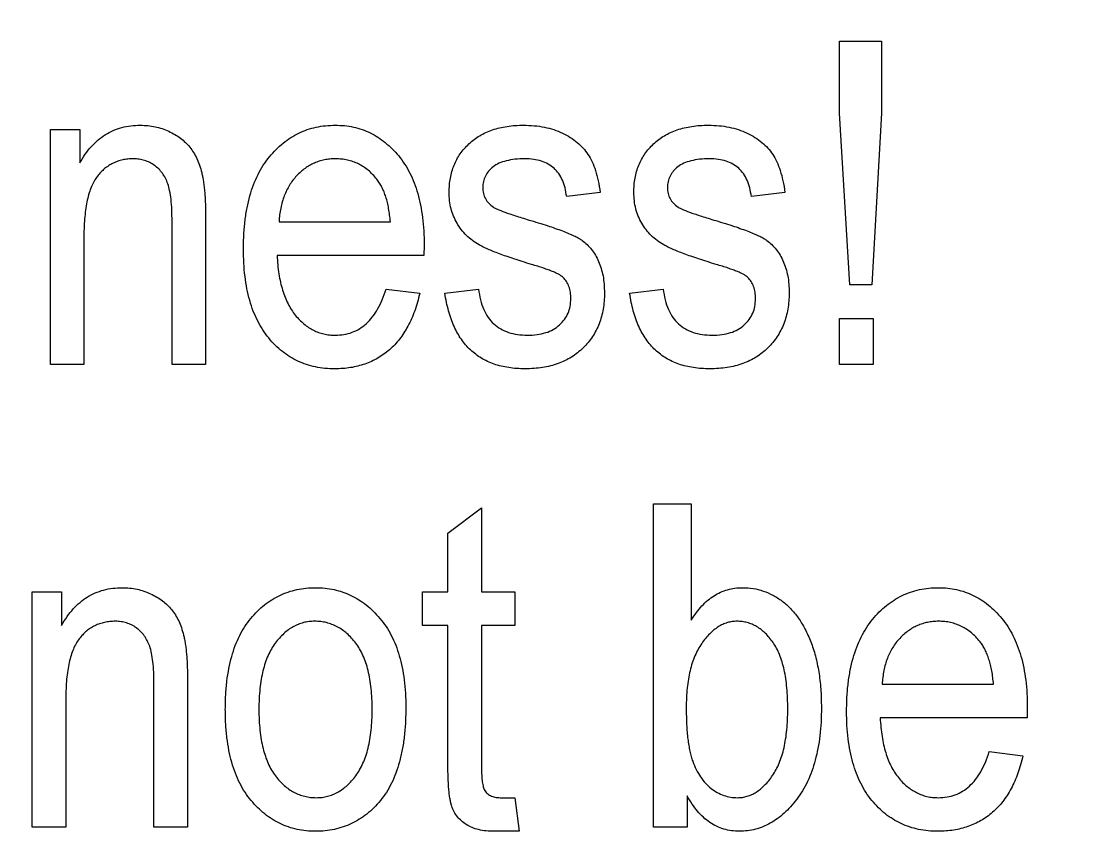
# Model space of a CAD drawing. Header units: millimetres. Extents: x -34 to 34, y -34 to 34.
# Drawn here: x 18.43 to 24.32, y 2.31 to 6.89 of the extents above; entities that cross this region are included whole.
import ezdxf

# ---------------------------------------------------------------- set-up
doc = ezdxf.new("R2010")
doc.units = ezdxf.units.MM

msp = doc.modelspace()

# ---------------------------------------------------------------- linework, layer by layer
at = {"color": 7, "linetype": 'Continuous', "lineweight": 25}
for p, q in [((22.9854, 6.3796), (22.9854, 6.7791)), ((22.9854, 6.7791), (23.2189, 6.7791)), ((23.2189, 6.7791), (23.2189, 6.3796)), ((23.0427, 5.4249), (22.9854, 6.3796)), ((23.2189, 6.3796), (23.1653, 5.4249)), ((18.5959, 4.9813), (18.5959, 6.2888)), ((18.5959, 6.2888), (18.7594, 6.2888)), ((18.7594, 6.2888), (18.7594, 6.102)), ((21.6546, 5.9385), (21.4678, 5.9152)), ((22.6819, 5.9385), (22.4951, 5.9152)), ((19.273, 4.9813), (19.273, 5.7758)), ((19.4598, 5.7817), (19.4598, 4.9813)), ((19.868, 5.7751), (20.4871, 5.7751)), ((18.7827, 5.6948), (18.7827, 4.9813)), ((20.675, 5.646), (20.6739, 5.5883)), ((20.6739, 5.5883), (19.8567, 5.5883)), ((23.1653, 5.4249), (23.0427, 5.4249)), ((20.4638, 5.4015), (20.6506, 5.3782)), ((20.7907, 5.3782), (20.9775, 5.4015)), ((21.818, 5.3782), (22.0048, 5.4015)), ((22.9854, 4.9813), (22.9854, 5.2381)), ((22.9854, 5.2381), (23.1722, 5.2381)), ((23.1722, 5.2381), (23.1722, 4.9813)), ((18.7827, 4.9813), (18.5959, 4.9813)), ((19.4598, 4.9813), (19.273, 4.9813)), ((23.1722, 4.9813), (22.9854, 4.9813)), ((20.8066, 4.045), (20.9934, 4.1851)), ((20.9934, 4.1851), (20.9934, 3.7181)), ((21.9507, 2.4106), (21.9507, 4.2084)), ((21.9507, 4.2084), (22.1608, 4.2084)), ((22.1608, 4.2084), (22.1608, 3.5609)), ((20.8066, 3.7181), (20.8066, 4.045)), ((18.4951, 2.4106), (18.4951, 3.7181)), ((18.4951, 3.7181), (18.6586, 3.7181)), ((18.6586, 3.7181), (18.6586, 3.5313)), ((20.6665, 3.5313), (20.6665, 3.7181)), ((20.6665, 3.7181), (20.8066, 3.7181)), ((20.9934, 3.7181), (21.1802, 3.7181)), ((21.1802, 3.7181), (21.1802, 3.5313)), ((20.8066, 3.5313), (20.6665, 3.5313)), ((20.8066, 2.7845), (20.8066, 3.5313)), ((21.1802, 3.5313), (20.9934, 3.5313)), ((20.9934, 3.5313), (20.9934, 2.7572)), ((19.1722, 2.4106), (19.1722, 3.2052)), ((19.359, 3.211), (19.359, 2.4106)), ((23.2228, 3.2044), (23.8419, 3.2044)), ((18.6819, 3.1242), (18.6819, 2.4106)), ((24.0298, 3.0753), (24.0287, 3.0177)), ((24.0287, 3.0177), (23.2115, 3.0177)), ((23.8186, 2.8309), (24.0054, 2.8075)), ((21.0988, 2.574), (21.1802, 2.574)), ((21.1802, 2.574), (21.2035, 2.3873)), ((22.1375, 2.585), (22.1375, 2.4106)), ((18.6819, 2.4106), (18.4951, 2.4106)), ((19.359, 2.4106), (19.1722, 2.4106)), ((21.2035, 2.3873), (21.0653, 2.3873)), ((22.1375, 2.4106), (21.9507, 2.4106))]:
    msp.add_line(p, q, dxfattribs=at)
at = {"color": 7, "linetype": 'Continuous'}
msp.add_circle((0, 0), 34, dxfattribs=at)
at = {"color": 7, "linetype": 'Continuous', "lineweight": 25}
for points, knots in [([(18.7594, 6.102), (18.7693, 6.1188), (18.7886, 6.1512), (18.8229, 6.1945), (18.8606, 6.2308), (18.9015, 6.2609), (18.9457, 6.2842), (18.9934, 6.3001), (19.0441, 6.3104), (19.079, 6.3115), (19.0968, 6.3121)], [0, 0, 0, 0, 0.1396002, 0.2696963, 0.3940514, 0.5136611, 0.6316347, 0.7502744, 0.8726736, 1, 1, 1, 1]), ([(19.0968, 6.3121), (19.1108, 6.3117), (19.1384, 6.3108), (19.1789, 6.3045), (19.2177, 6.294), (19.2545, 6.2788), (19.2888, 6.2608), (19.3204, 6.2405), (19.3476, 6.2164), (19.3723, 6.1903), (19.3932, 6.1605), (19.4118, 6.1271), (19.4263, 6.0892), (19.4367, 6.0549), (19.4435, 6.0244), (19.4476, 5.9983), (19.4519, 5.9693), (19.4544, 5.9373), (19.4573, 5.9026), (19.4584, 5.8649), (19.4597, 5.8242), (19.4598, 5.7961), (19.4598, 5.7817)], [0, 0, 0, 0, 0.057076, 0.112243, 0.166711, 0.220738, 0.273946, 0.324397, 0.373587, 0.421633, 0.470319, 0.521782, 0.576728, 0.63569, 0.667677, 0.703855, 0.743388, 0.787184, 0.834397, 0.885486, 0.941017, 1, 1, 1, 1]), ([(19.6699, 5.6241), (19.6703, 5.6512), (19.671, 5.704), (19.6781, 5.7806), (19.6893, 5.8523), (19.7047, 5.9191), (19.7253, 5.9807), (19.75, 6.0375), (19.7793, 6.0894), (19.8132, 6.1361), (19.8508, 6.1772), (19.8907, 6.2132), (19.933, 6.244), (19.978, 6.2687), (20.0252, 6.2884), (20.075, 6.3022), (20.1272, 6.3103), (20.1627, 6.3115), (20.1807, 6.3121)], [0, 0, 0, 0, 0.0845141, 0.1643975, 0.239575, 0.310424, 0.3775135, 0.4416377, 0.5030546, 0.5629955, 0.6209211, 0.676452, 0.7301819, 0.7834275, 0.8359129, 0.8894099, 0.9438484, 1, 1, 1, 1]), ([(20.1807, 6.3121), (20.198, 6.3117), (20.2321, 6.3108), (20.282, 6.3025), (20.3297, 6.289), (20.3753, 6.2703), (20.4186, 6.2461), (20.4593, 6.216), (20.4982, 6.1813), (20.5346, 6.1411), (20.5678, 6.0959), (20.5968, 6.0457), (20.6207, 5.9904), (20.641, 5.9309), (20.6559, 5.8663), (20.6674, 5.7971), (20.6738, 5.7231), (20.6746, 5.6721), (20.675, 5.646)], [0, 0, 0, 0, 0.05571, 0.109694, 0.162658, 0.215196, 0.268175, 0.32202, 0.377796, 0.436048, 0.496318, 0.558287, 0.622502, 0.689912, 0.760814, 0.835862, 0.91572, 1, 1, 1, 1]), ([(20.814, 5.9393), (20.8144, 5.9528), (20.8151, 5.9792), (20.8204, 6.0179), (20.8286, 6.0548), (20.8406, 6.0897), (20.8566, 6.1222), (20.8752, 6.1533), (20.8977, 6.1822), (20.9235, 6.209), (20.9521, 6.2336), (20.984, 6.2545), (21.0183, 6.2724), (21.0554, 6.287), (21.095, 6.2983), (21.1371, 6.3061), (21.1819, 6.3116), (21.2126, 6.3119), (21.2285, 6.3121)], [0, 0, 0, 0, 0.064436, 0.125867, 0.185938, 0.24426, 0.301581, 0.35857, 0.416451, 0.475923, 0.535995, 0.595828, 0.657302, 0.7203, 0.78546, 0.85336, 0.924575, 1, 1, 1, 1]), ([(21.2285, 6.3121), (21.2483, 6.3115), (21.2869, 6.3104), (21.3431, 6.3025), (21.3954, 6.2885), (21.4437, 6.2692), (21.4877, 6.2456), (21.5263, 6.2177), (21.5595, 6.1861), (21.5878, 6.1502), (21.6108, 6.108), (21.6295, 6.0586), (21.6449, 6.0014), (21.6512, 5.9603), (21.6546, 5.9385)], [0, 0, 0, 0, 0.094098, 0.1832242, 0.2679816, 0.3505333, 0.4292231, 0.5039605, 0.5757366, 0.6459794, 0.7197925, 0.8026697, 0.8958214, 1, 1, 1, 1]), ([(21.8413, 5.9393), (21.8417, 5.9528), (21.8424, 5.9792), (21.8477, 6.0179), (21.8559, 6.0548), (21.8679, 6.0897), (21.8839, 6.1222), (21.9025, 6.1533), (21.925, 6.1822), (21.9508, 6.209), (21.9794, 6.2336), (22.0113, 6.2545), (22.0456, 6.2724), (22.0827, 6.287), (22.1223, 6.2983), (22.1645, 6.3061), (22.2092, 6.3116), (22.24, 6.3119), (22.2558, 6.3121)], [0, 0, 0, 0, 0.0644363, 0.1258667, 0.1859381, 0.2442597, 0.3015808, 0.3585695, 0.4164512, 0.4759233, 0.5359947, 0.5958276, 0.6573018, 0.7202999, 0.7854602, 0.8533603, 0.9245748, 1, 1, 1, 1]), ([(22.2558, 6.3121), (22.2756, 6.3115), (22.3143, 6.3104), (22.3704, 6.3025), (22.4228, 6.2885), (22.471, 6.2692), (22.515, 6.2456), (22.5537, 6.2177), (22.5869, 6.1861), (22.6152, 6.1502), (22.6381, 6.108), (22.6568, 6.0586), (22.6722, 6.0014), (22.6785, 5.9603), (22.6819, 5.9385)], [0, 0, 0, 0, 0.094098, 0.183224, 0.267982, 0.350533, 0.429223, 0.50396, 0.575737, 0.645979, 0.719792, 0.80267, 0.895821, 1, 1, 1, 1]), ([(19.0581, 6.1253), (19.0479, 6.1251), (19.0278, 6.1246), (18.9986, 6.1197), (18.9709, 6.1121), (18.9449, 6.1014), (18.9202, 6.0879), (18.8975, 6.0708), (18.8761, 6.0511), (18.8568, 6.0278), (18.8388, 6.0012), (18.8237, 5.9701), (18.811, 5.9347), (18.8004, 5.8952), (18.7927, 5.8512), (18.7869, 5.803), (18.7832, 5.7504), (18.7829, 5.7138), (18.7827, 5.6948)], [0, 0, 0, 0, 0.053032, 0.104144, 0.15326, 0.201625, 0.249892, 0.298577, 0.348552, 0.40047, 0.45504, 0.51483, 0.579268, 0.649788, 0.726724, 0.810576, 0.901604, 1, 1, 1, 1]), ([(19.273, 5.7758), (19.2728, 5.7982), (19.2723, 5.8399), (19.2683, 5.8976), (19.2608, 5.9455), (19.2508, 5.985), (19.2368, 6.0174), (19.2199, 6.0454), (19.1992, 6.0693), (19.1754, 6.0894), (19.1492, 6.1056), (19.1205, 6.117), (19.09, 6.1242), (19.0689, 6.125), (19.0581, 6.1253)], [0, 0, 0, 0, 0.144217, 0.268382, 0.372345, 0.456741, 0.530103, 0.599047, 0.666277, 0.732998, 0.799118, 0.864162, 0.930883, 1, 1, 1, 1]), ([(20.1814, 6.1253), (20.1711, 6.125), (20.1506, 6.1245), (20.1206, 6.1202), (20.0919, 6.1121), (20.064, 6.1023), (20.0378, 6.0884), (20.0122, 6.0724), (19.9882, 6.0528), (19.9653, 6.0307), (19.9442, 6.0061), (19.9259, 5.9791), (19.9098, 5.9503), (19.8962, 5.9193), (19.8853, 5.8862), (19.8771, 5.8509), (19.8706, 5.8137), (19.8689, 5.7881), (19.868, 5.7751)], [0, 0, 0, 0, 0.059496, 0.117439, 0.173917, 0.230546, 0.287144, 0.344361, 0.403544, 0.464857, 0.527346, 0.58921, 0.652435, 0.71661, 0.783604, 0.852624, 0.924924, 1, 1, 1, 1]), ([(20.412, 6.0115), (20.4044, 6.0205), (20.3894, 6.0382), (20.3646, 6.0619), (20.3376, 6.0812), (20.3095, 6.0975), (20.2797, 6.1098), (20.2484, 6.1192), (20.2154, 6.1242), (20.1929, 6.125), (20.1814, 6.1253)], [0, 0, 0, 0, 0.132804, 0.260544, 0.383948, 0.505265, 0.625434, 0.746635, 0.871231, 1, 1, 1, 1]), ([(21.235, 6.1253), (21.2165, 6.1248), (21.1818, 6.1239), (21.1334, 6.1155), (21.092, 6.1022), (21.0585, 6.0823), (21.0328, 6.0578), (21.0143, 6.03), (21.0027, 5.9989), (21.0015, 5.9768), (21.0008, 5.9655)], [0, 0, 0, 0, 0.174448, 0.326882, 0.461347, 0.581638, 0.691071, 0.792789, 0.893938, 1, 1, 1, 1]), ([(21.4678, 5.9152), (21.4652, 5.9317), (21.4603, 5.9631), (21.4459, 6.0067), (21.4248, 6.0433), (21.3984, 6.0741), (21.3655, 6.0973), (21.327, 6.1138), (21.2828, 6.1237), (21.2515, 6.1248), (21.235, 6.1253)], [0, 0, 0, 0, 0.14289, 0.271578, 0.390469, 0.502571, 0.615208, 0.73219, 0.859187, 1, 1, 1, 1]), ([(22.2623, 6.1253), (22.2438, 6.1248), (22.2091, 6.1239), (22.1607, 6.1155), (22.1194, 6.1022), (22.0859, 6.0823), (22.0602, 6.0578), (22.0417, 6.03), (22.03, 5.9989), (22.0288, 5.9768), (22.0281, 5.9655)], [0, 0, 0, 0, 0.174448, 0.326882, 0.461347, 0.581638, 0.691071, 0.792789, 0.893938, 1, 1, 1, 1]), ([(22.4951, 5.9152), (22.4925, 5.9317), (22.4877, 5.9631), (22.4732, 6.0067), (22.4521, 6.0433), (22.4258, 6.0741), (22.3928, 6.0973), (22.3543, 6.1138), (22.3101, 6.1237), (22.2788, 6.1248), (22.2623, 6.1253)], [0, 0, 0, 0, 0.14289, 0.271578, 0.390469, 0.502571, 0.615208, 0.73219, 0.859187, 1, 1, 1, 1]), ([(20.4871, 5.7751), (20.4859, 5.7879), (20.4836, 5.8127), (20.478, 5.8486), (20.4714, 5.8821), (20.4624, 5.9129), (20.4525, 5.9413), (20.4405, 5.9671), (20.4277, 5.9908), (20.4172, 6.0047), (20.412, 6.0115)], [0, 0, 0, 0, 0.153117, 0.296903, 0.433148, 0.55985, 0.680043, 0.79167, 0.898167, 1, 1, 1, 1]), ([(21.0008, 5.9655), (21.0014, 5.9546), (21.0026, 5.9332), (21.0146, 5.9033), (21.0335, 5.8769), (21.0509, 5.8637), (21.0599, 5.8568)], [0, 0, 0, 0, 0.253335, 0.496023, 0.737057, 1, 1, 1, 1]), ([(22.0281, 5.9655), (22.0288, 5.9546), (22.03, 5.9332), (22.042, 5.9033), (22.0608, 5.8769), (22.0782, 5.8637), (22.0872, 5.8568)], [0, 0, 0, 0, 0.253335, 0.496023, 0.737057, 1, 1, 1, 1]), ([(21.2722, 5.5383), (21.2552, 5.5435), (21.2225, 5.5535), (21.1757, 5.5685), (21.1331, 5.5826), (21.0946, 5.5964), (21.0605, 5.6101), (21.03, 5.6223), (21.0037, 5.6342), (20.9748, 5.6495), (20.9432, 5.6702), (20.9098, 5.6987), (20.8811, 5.7312), (20.8568, 5.767), (20.838, 5.8063), (20.8238, 5.8482), (20.8158, 5.893), (20.8146, 5.9237), (20.814, 5.9393)], [0, 0, 0, 0, 0.080348, 0.154086, 0.221746, 0.283008, 0.338429, 0.387637, 0.431089, 0.468395, 0.535347, 0.601101, 0.665615, 0.730436, 0.795703, 0.861629, 0.92964, 1, 1, 1, 1]), ([(22.2996, 5.5383), (22.2825, 5.5435), (22.2498, 5.5535), (22.2031, 5.5685), (22.1604, 5.5826), (22.1219, 5.5964), (22.0878, 5.6101), (22.0573, 5.6223), (22.0311, 5.6342), (22.0021, 5.6495), (21.9705, 5.6702), (21.9371, 5.6987), (21.9084, 5.7312), (21.8841, 5.767), (21.8653, 5.8063), (21.8511, 5.8482), (21.8432, 5.893), (21.842, 5.9237), (21.8413, 5.9393)], [0, 0, 0, 0, 0.080348, 0.154086, 0.221746, 0.283008, 0.338429, 0.387637, 0.431089, 0.468395, 0.535347, 0.601101, 0.665615, 0.730436, 0.795703, 0.861629, 0.92964, 1, 1, 1, 1]), ([(21.0599, 5.8568), (21.0635, 5.8547), (21.072, 5.8497), (21.0874, 5.8426), (21.1072, 5.8346), (21.1313, 5.8261), (21.1595, 5.816), (21.1922, 5.8058), (21.2292, 5.7938), (21.2554, 5.7861), (21.2693, 5.782)], [0, 0, 0, 0, 0.056472, 0.132657, 0.228152, 0.343167, 0.4768, 0.631658, 0.805172, 1, 1, 1, 1]), ([(22.0872, 5.8568), (22.0909, 5.8547), (22.0994, 5.8497), (22.1148, 5.8426), (22.1345, 5.8346), (22.1586, 5.8261), (22.1868, 5.816), (22.2195, 5.8058), (22.2565, 5.7938), (22.2828, 5.7861), (22.2966, 5.782)], [0, 0, 0, 0, 0.056472, 0.132657, 0.228152, 0.343167, 0.4768, 0.631658, 0.805172, 1, 1, 1, 1]), ([(21.2693, 5.782), (21.2873, 5.7766), (21.3216, 5.7664), (21.3703, 5.7506), (21.4137, 5.7357), (21.452, 5.7216), (21.485, 5.7082), (21.5126, 5.6953), (21.5356, 5.6841), (21.5584, 5.6688), (21.5822, 5.6487), (21.607, 5.6214), (21.6282, 5.59), (21.6461, 5.5549), (21.6601, 5.516), (21.671, 5.4738), (21.6765, 5.4278), (21.6774, 5.3961), (21.6779, 5.3796)], [0, 0, 0, 0, 0.088802, 0.169044, 0.241298, 0.305599, 0.36146, 0.409493, 0.449546, 0.481868, 0.538906, 0.596212, 0.655284, 0.717158, 0.781997, 0.850081, 0.922425, 1, 1, 1, 1]), ([(22.2966, 5.782), (22.3147, 5.7766), (22.349, 5.7664), (22.3976, 5.7506), (22.441, 5.7357), (22.4793, 5.7216), (22.5123, 5.7082), (22.5399, 5.6953), (22.5629, 5.6841), (22.5857, 5.6688), (22.6095, 5.6487), (22.6343, 5.6214), (22.6555, 5.59), (22.6734, 5.5549), (22.6875, 5.516), (22.6984, 5.4738), (22.7038, 5.4278), (22.7048, 5.3961), (22.7052, 5.3796)], [0, 0, 0, 0, 0.088802, 0.169044, 0.241298, 0.305599, 0.36146, 0.409493, 0.449546, 0.481868, 0.538906, 0.596212, 0.655284, 0.717158, 0.781997, 0.850081, 0.922425, 1, 1, 1, 1]), ([(20.1789, 4.9579), (20.1604, 4.9584), (20.124, 4.9592), (20.0708, 4.9675), (20.0203, 4.9808), (19.9727, 5.0002), (19.9277, 5.0242), (19.8852, 5.0537), (19.8459, 5.089), (19.8093, 5.1292), (19.7764, 5.1745), (19.748, 5.2249), (19.7233, 5.2798), (19.7038, 5.3396), (19.6885, 5.4041), (19.6778, 5.4732), (19.6711, 5.5471), (19.6703, 5.5979), (19.6699, 5.6241)], [0, 0, 0, 0, 0.058734, 0.115345, 0.170494, 0.224181, 0.278063, 0.332137, 0.387914, 0.445297, 0.504439, 0.565292, 0.628705, 0.694986, 0.764829, 0.838697, 0.916978, 1, 1, 1, 1]), ([(19.8567, 5.5883), (19.8579, 5.5705), (19.86, 5.536), (19.8668, 5.486), (19.8752, 5.4392), (19.8871, 5.396), (19.9008, 5.356), (19.9172, 5.3194), (19.9361, 5.2859), (19.9578, 5.2564), (19.9811, 5.23), (20.0059, 5.2073), (20.032, 5.1882), (20.0592, 5.1724), (20.0875, 5.1597), (20.1172, 5.151), (20.1482, 5.1458), (20.1692, 5.1451), (20.18, 5.1447)], [0, 0, 0, 0, 0.0876154, 0.1703022, 0.2482334, 0.3213962, 0.390473, 0.4560938, 0.5188127, 0.5787792, 0.6364257, 0.6914924, 0.7441559, 0.7953715, 0.8457411, 0.8962952, 0.947255, 1, 1, 1, 1]), ([(21.4484, 5.4661), (21.4455, 5.4686), (21.4385, 5.4744), (21.4253, 5.482), (21.4088, 5.4905), (21.3886, 5.4993), (21.3646, 5.5081), (21.3371, 5.5182), (21.3059, 5.5282), (21.2838, 5.5348), (21.2722, 5.5383)], [0, 0, 0, 0, 0.0610042, 0.1413952, 0.2376911, 0.352034, 0.4865135, 0.6384007, 0.8107359, 1, 1, 1, 1]), ([(22.4758, 5.4661), (22.4728, 5.4686), (22.4659, 5.4744), (22.4527, 5.482), (22.4362, 5.4905), (22.4159, 5.4993), (22.3919, 5.5081), (22.3644, 5.5182), (22.3332, 5.5282), (22.3111, 5.5348), (22.2996, 5.5383)], [0, 0, 0, 0, 0.061004, 0.141395, 0.237691, 0.352034, 0.486513, 0.638401, 0.810736, 1, 1, 1, 1]), ([(21.4911, 5.3475), (21.4907, 5.3596), (21.49, 5.3827), (21.4818, 5.415), (21.4683, 5.4434), (21.455, 5.4586), (21.4484, 5.4661)], [0, 0, 0, 0, 0.280002, 0.533179, 0.769121, 1, 1, 1, 1]), ([(22.5184, 5.3475), (22.518, 5.3596), (22.5173, 5.3827), (22.5091, 5.415), (22.4956, 5.4434), (22.4823, 5.4586), (22.4758, 5.4661)], [0, 0, 0, 0, 0.280002, 0.533179, 0.769121, 1, 1, 1, 1]), ([(20.6506, 5.3782), (20.6466, 5.3613), (20.6387, 5.3283), (20.6232, 5.281), (20.6058, 5.2366), (20.5857, 5.1957), (20.5633, 5.1579), (20.539, 5.123), (20.5119, 5.0915), (20.4822, 5.0634), (20.4508, 5.0385), (20.4174, 5.0168), (20.382, 4.9985), (20.3448, 4.984), (20.306, 4.9722), (20.2653, 4.9637), (20.2226, 4.9591), (20.1936, 4.9583), (20.1789, 4.9579)], [0, 0, 0, 0, 0.075174, 0.14731, 0.216045, 0.281929, 0.345137, 0.40652, 0.466426, 0.525438, 0.583328, 0.640593, 0.698215, 0.755575, 0.814041, 0.873896, 0.936055, 1, 1, 1, 1]), ([(20.18, 5.1447), (20.1963, 5.1454), (20.2283, 5.1469), (20.2743, 5.1593), (20.3164, 5.1797), (20.3545, 5.2084), (20.3883, 5.2452), (20.4178, 5.2901), (20.4439, 5.3426), (20.457, 5.3813), (20.4638, 5.4015)], [0, 0, 0, 0, 0.118665, 0.231916, 0.342835, 0.456337, 0.575618, 0.704131, 0.845043, 1, 1, 1, 1]), ([(21.2361, 4.9579), (21.2205, 4.9583), (21.1902, 4.9591), (21.1457, 4.9637), (21.1039, 4.9722), (21.0643, 4.9834), (21.0276, 4.9984), (20.9931, 5.0164), (20.9615, 5.038), (20.9319, 5.0625), (20.9054, 5.0908), (20.881, 5.1221), (20.8597, 5.1569), (20.8404, 5.1947), (20.8242, 5.236), (20.8104, 5.2805), (20.7985, 5.3281), (20.7933, 5.3612), (20.7907, 5.3782)], [0, 0, 0, 0, 0.068598, 0.133768, 0.196572, 0.256229, 0.314602, 0.370895, 0.427188, 0.483069, 0.539889, 0.597519, 0.657405, 0.719194, 0.784329, 0.852247, 0.924462, 1, 1, 1, 1]), ([(20.9775, 5.4015), (20.9806, 5.3811), (20.9866, 5.3423), (21.0046, 5.2889), (21.0293, 5.2435), (21.0615, 5.2066), (21.1002, 5.1785), (21.1449, 5.1587), (21.1951, 5.1468), (21.2305, 5.1454), (21.2489, 5.1447)], [0, 0, 0, 0, 0.14866, 0.28179, 0.404034, 0.51815, 0.630888, 0.74606, 0.86749, 1, 1, 1, 1]), ([(21.6779, 5.3796), (21.6776, 5.3643), (21.6769, 5.3343), (21.6715, 5.2902), (21.6617, 5.2486), (21.6493, 5.2089), (21.6321, 5.1718), (21.6118, 5.1366), (21.5874, 5.104), (21.5598, 5.0737), (21.5288, 5.0464), (21.4952, 5.0225), (21.4586, 5.0028), (21.4194, 4.9862), (21.3773, 4.9735), (21.3326, 4.9645), (21.2853, 4.9589), (21.2528, 4.9582), (21.2361, 4.9579)], [0, 0, 0, 0, 0.066737, 0.130739, 0.192622, 0.252706, 0.311442, 0.370262, 0.428902, 0.488462, 0.548455, 0.608072, 0.667754, 0.729187, 0.792805, 0.858714, 0.927446, 1, 1, 1, 1]), ([(22.2634, 4.9579), (22.2479, 4.9583), (22.2175, 4.9591), (22.173, 4.9637), (22.1312, 4.9722), (22.0916, 4.9834), (22.0549, 4.9984), (22.0204, 5.0164), (21.9888, 5.038), (21.9592, 5.0625), (21.9327, 5.0908), (21.9083, 5.1221), (21.887, 5.1569), (21.8678, 5.1947), (21.8515, 5.236), (21.8377, 5.2805), (21.8259, 5.3281), (21.8207, 5.3612), (21.818, 5.3782)], [0, 0, 0, 0, 0.068598, 0.133768, 0.196572, 0.256229, 0.314602, 0.370895, 0.427188, 0.483069, 0.539889, 0.597519, 0.657405, 0.719194, 0.784329, 0.852247, 0.924462, 1, 1, 1, 1]), ([(22.0048, 5.4015), (22.0079, 5.3811), (22.0139, 5.3423), (22.0319, 5.2889), (22.0566, 5.2435), (22.0888, 5.2066), (22.1276, 5.1785), (22.1722, 5.1587), (22.2225, 5.1468), (22.2578, 5.1454), (22.2762, 5.1447)], [0, 0, 0, 0, 0.1486602, 0.2817901, 0.4040343, 0.5181502, 0.6308885, 0.7460602, 0.8674902, 1, 1, 1, 1]), ([(22.7052, 5.3796), (22.7049, 5.3643), (22.7042, 5.3343), (22.6988, 5.2902), (22.6891, 5.2486), (22.6766, 5.2089), (22.6594, 5.1718), (22.6392, 5.1366), (22.6148, 5.104), (22.5871, 5.0737), (22.5562, 5.0464), (22.5225, 5.0225), (22.4859, 5.0028), (22.4467, 4.9862), (22.4046, 4.9735), (22.3599, 4.9645), (22.3126, 4.9589), (22.2801, 4.9582), (22.2634, 4.9579)], [0, 0, 0, 0, 0.066737, 0.130739, 0.192622, 0.252706, 0.311442, 0.370262, 0.428902, 0.488462, 0.548455, 0.608072, 0.667754, 0.729187, 0.792805, 0.858714, 0.927446, 1, 1, 1, 1]), ([(21.2489, 5.1447), (21.2672, 5.1453), (21.3018, 5.1465), (21.3506, 5.1572), (21.3931, 5.1749), (21.4282, 5.2006), (21.4561, 5.2314), (21.477, 5.2663), (21.4889, 5.3058), (21.4904, 5.3334), (21.4911, 5.3475)], [0, 0, 0, 0, 0.15427, 0.291956, 0.41929, 0.539779, 0.656024, 0.767785, 0.880428, 1, 1, 1, 1]), ([(22.2762, 5.1447), (22.2945, 5.1453), (22.3291, 5.1465), (22.378, 5.1572), (22.4205, 5.1749), (22.4556, 5.2006), (22.4835, 5.2314), (22.5043, 5.2663), (22.5162, 5.3058), (22.5177, 5.3334), (22.5184, 5.3475)], [0, 0, 0, 0, 0.15427, 0.291956, 0.41929, 0.539779, 0.656024, 0.767785, 0.880428, 1, 1, 1, 1]), ([(18.6586, 3.5313), (18.6685, 3.5481), (18.6878, 3.5805), (18.7221, 3.6238), (18.7599, 3.6602), (18.8007, 3.6902), (18.8449, 3.7136), (18.8927, 3.7294), (18.9433, 3.7397), (18.9782, 3.7409), (18.996, 3.7415)], [0, 0, 0, 0, 0.1396, 0.269696, 0.394051, 0.513661, 0.631635, 0.750274, 0.872674, 1, 1, 1, 1]), ([(18.996, 3.7415), (19.01, 3.741), (19.0376, 3.7402), (19.0781, 3.7338), (19.117, 3.7233), (19.1537, 3.7082), (19.188, 3.6901), (19.2196, 3.6698), (19.2468, 3.6457), (19.2715, 3.6197), (19.2924, 3.5898), (19.311, 3.5565), (19.3255, 3.5185), (19.3359, 3.4842), (19.3427, 3.4538), (19.3468, 3.4276), (19.3511, 3.3986), (19.3536, 3.3667), (19.3565, 3.3319), (19.3576, 3.2942), (19.3589, 3.2536), (19.359, 3.2255), (19.359, 3.211)], [0, 0, 0, 0, 0.057076, 0.112243, 0.166711, 0.220738, 0.273946, 0.324397, 0.373587, 0.421633, 0.470319, 0.521782, 0.576728, 0.63569, 0.667677, 0.703855, 0.743388, 0.787184, 0.834397, 0.885486, 0.941017, 1, 1, 1, 1]), ([(19.5692, 3.0644), (19.5696, 3.0915), (19.5704, 3.1441), (19.5768, 3.2205), (19.5883, 3.2916), (19.6031, 3.3578), (19.6234, 3.4188), (19.6476, 3.4748), (19.6766, 3.5255), (19.7099, 3.571), (19.7468, 3.6109), (19.7859, 3.646), (19.8279, 3.6753), (19.8718, 3.6997), (19.9182, 3.7183), (19.967, 3.7319), (20.0183, 3.7401), (20.0534, 3.741), (20.0712, 3.7415)], [0, 0, 0, 0, 0.085788, 0.16646, 0.242011, 0.313466, 0.380716, 0.444949, 0.506099, 0.565248, 0.622677, 0.677703, 0.73126, 0.783927, 0.836201, 0.88929, 0.943789, 1, 1, 1, 1]), ([(20.0712, 3.7415), (20.0887, 3.741), (20.1231, 3.7402), (20.1737, 3.7318), (20.222, 3.7183), (20.2683, 3.6998), (20.312, 3.6752), (20.3538, 3.6461), (20.393, 3.6108), (20.43, 3.5709), (20.4643, 3.5261), (20.4932, 3.4757), (20.5184, 3.421), (20.5381, 3.3613), (20.5539, 3.2972), (20.565, 3.2282), (20.5721, 3.1546), (20.5728, 3.1039), (20.5731, 3.0779)], [0, 0, 0, 0, 0.056299, 0.110484, 0.164018, 0.2171, 0.270239, 0.324625, 0.380501, 0.439083, 0.499299, 0.561252, 0.625211, 0.69239, 0.762761, 0.837168, 0.916399, 1, 1, 1, 1]), ([(22.1608, 3.5609), (22.1702, 3.5753), (22.1881, 3.6032), (22.219, 3.6404), (22.2519, 3.6715), (22.2866, 3.6972), (22.3233, 3.7172), (22.3624, 3.731), (22.4033, 3.7398), (22.4312, 3.7409), (22.4454, 3.7415)], [0, 0, 0, 0, 0.145716, 0.2813087, 0.409086, 0.5294441, 0.6467494, 0.762978, 0.8799832, 1, 1, 1, 1]), ([(22.4454, 3.7415), (22.4653, 3.7405), (22.5046, 3.7387), (22.562, 3.7244), (22.6164, 3.7006), (22.6587, 3.6734), (22.691, 3.6476), (22.7141, 3.6252), (22.7355, 3.6001), (22.7565, 3.5734), (22.7754, 3.5436), (22.7936, 3.5118), (22.8104, 3.4774), (22.8257, 3.4409), (22.8396, 3.4022), (22.8516, 3.3613), (22.8617, 3.3184), (22.8702, 3.2735), (22.8766, 3.2266), (22.8815, 3.1775), (22.8838, 3.1265), (22.8844, 3.0918), (22.8846, 3.0742)], [0, 0, 0, 0, 0.066984, 0.13236, 0.198038, 0.265996, 0.301247, 0.33717, 0.374049, 0.412314, 0.4514, 0.492861, 0.535732, 0.580163, 0.626291, 0.674122, 0.723802, 0.77466, 0.828016, 0.883166, 0.940589, 1, 1, 1, 1]), ([(23.0247, 3.0534), (23.0251, 3.0805), (23.0258, 3.1333), (23.0329, 3.21), (23.044, 3.2817), (23.0595, 3.3484), (23.0801, 3.41), (23.1047, 3.4668), (23.1341, 3.5188), (23.1679, 3.5654), (23.2056, 3.6065), (23.2455, 3.6426), (23.2878, 3.6734), (23.3327, 3.698), (23.38, 3.7178), (23.4297, 3.7316), (23.4819, 3.7397), (23.5174, 3.7409), (23.5355, 3.7415)], [0, 0, 0, 0, 0.084514, 0.164397, 0.239575, 0.310424, 0.377514, 0.441638, 0.503055, 0.562996, 0.620921, 0.676452, 0.730182, 0.783428, 0.835913, 0.88941, 0.943848, 1, 1, 1, 1]), ([(23.5355, 3.7415), (23.5528, 3.741), (23.5868, 3.7401), (23.6368, 3.7319), (23.6845, 3.7183), (23.7301, 3.6996), (23.7734, 3.6754), (23.8141, 3.6454), (23.853, 3.6106), (23.8894, 3.5705), (23.9226, 3.5253), (23.9516, 3.475), (23.9755, 3.4198), (23.9957, 3.3602), (24.0107, 3.2956), (24.0222, 3.2264), (24.0286, 3.1524), (24.0294, 3.1015), (24.0298, 3.0753)], [0, 0, 0, 0, 0.05571, 0.109694, 0.162658, 0.215196, 0.268175, 0.32202, 0.377796, 0.436048, 0.496318, 0.558287, 0.622502, 0.689912, 0.760814, 0.835862, 0.91572, 1, 1, 1, 1]), ([(18.9574, 3.5547), (18.9471, 3.5544), (18.927, 3.554), (18.8978, 3.549), (18.8701, 3.5414), (18.8441, 3.5307), (18.8194, 3.5173), (18.7967, 3.5001), (18.7753, 3.4804), (18.756, 3.4572), (18.738, 3.4305), (18.7229, 3.3994), (18.7102, 3.364), (18.6997, 3.3245), (18.6919, 3.2805), (18.6861, 3.2323), (18.6824, 3.1797), (18.6821, 3.1432), (18.6819, 3.1242)], [0, 0, 0, 0, 0.053032, 0.104144, 0.15326, 0.201625, 0.249892, 0.298577, 0.348552, 0.40047, 0.45504, 0.51483, 0.579268, 0.649788, 0.726724, 0.810576, 0.901604, 1, 1, 1, 1]), ([(19.1722, 3.2052), (19.172, 3.2276), (19.1715, 3.2692), (19.1675, 3.3269), (19.16, 3.3749), (19.15, 3.4144), (19.136, 3.4468), (19.1191, 3.4747), (19.0984, 3.4987), (19.0746, 3.5187), (19.0484, 3.535), (19.0197, 3.5463), (18.9892, 3.5536), (18.9681, 3.5543), (18.9574, 3.5547)], [0, 0, 0, 0, 0.1442167, 0.2683822, 0.3723446, 0.456741, 0.530103, 0.5990465, 0.6662766, 0.7329978, 0.7991182, 0.8641618, 0.930883, 1, 1, 1, 1]), ([(20.0664, 3.5547), (20.0558, 3.5544), (20.0349, 3.5538), (20.0043, 3.5476), (19.9749, 3.5381), (19.9465, 3.5248), (19.9194, 3.5076), (19.8938, 3.4861), (19.8693, 3.4611), (19.8458, 3.4327), (19.8248, 3.4001), (19.806, 3.3638), (19.7904, 3.3234), (19.7778, 3.2792), (19.7679, 3.2311), (19.7612, 3.1792), (19.7567, 3.1234), (19.7562, 3.0849), (19.756, 3.0651)], [0, 0, 0, 0, 0.049208, 0.096939, 0.14444, 0.192437, 0.241939, 0.293272, 0.347178, 0.404151, 0.464138, 0.527023, 0.593715, 0.664842, 0.74037, 0.821268, 0.90793, 1, 1, 1, 1]), ([(20.3864, 3.0651), (20.3861, 3.085), (20.3856, 3.1237), (20.381, 3.1795), (20.3745, 3.2317), (20.3641, 3.2796), (20.3516, 3.324), (20.3353, 3.3641), (20.3171, 3.4009), (20.2952, 3.4331), (20.2715, 3.4616), (20.2464, 3.4865), (20.2199, 3.5076), (20.1921, 3.525), (20.1626, 3.5382), (20.1317, 3.5476), (20.0995, 3.5537), (20.0775, 3.5544), (20.0664, 3.5547)], [0, 0, 0, 0, 0.091482, 0.177065, 0.256957, 0.332205, 0.401911, 0.467978, 0.530577, 0.589659, 0.646279, 0.700302, 0.751512, 0.801343, 0.850264, 0.899299, 0.949177, 1, 1, 1, 1]), ([(22.4147, 3.5547), (22.4057, 3.5544), (22.3877, 3.5537), (22.361, 3.5475), (22.3351, 3.5377), (22.3101, 3.5239), (22.2857, 3.5066), (22.2625, 3.4848), (22.2399, 3.4595), (22.218, 3.4308), (22.1978, 3.3983), (22.1805, 3.362), (22.1654, 3.3224), (22.1536, 3.2792), (22.144, 3.2328), (22.1377, 3.1829), (22.1336, 3.1296), (22.133, 3.0928), (22.1327, 3.0738)], [0, 0, 0, 0, 0.044061, 0.087877, 0.133003, 0.178992, 0.227126, 0.278837, 0.333945, 0.392877, 0.45503, 0.520391, 0.589018, 0.661807, 0.738818, 0.820316, 0.907295, 1, 1, 1, 1]), ([(22.6978, 3.0669), (22.6975, 3.0872), (22.6969, 3.1264), (22.6935, 3.1832), (22.6867, 3.2357), (22.6783, 3.2841), (22.6666, 3.3284), (22.6524, 3.3685), (22.6363, 3.4048), (22.6166, 3.4363), (22.5954, 3.4638), (22.5737, 3.4884), (22.5499, 3.5086), (22.5253, 3.5255), (22.4992, 3.5384), (22.4722, 3.5481), (22.4438, 3.5536), (22.4245, 3.5543), (22.4147, 3.5547)], [0, 0, 0, 0, 0.0971793, 0.1875373, 0.2719606, 0.3500099, 0.4228211, 0.490716, 0.5534502, 0.612218, 0.6678348, 0.7197244, 0.7688155, 0.8165754, 0.8621041, 0.9077331, 0.9533696, 1, 1, 1, 1]), ([(23.5362, 3.5547), (23.5258, 3.5544), (23.5054, 3.5538), (23.4754, 3.5495), (23.4467, 3.5415), (23.4188, 3.5316), (23.3925, 3.5177), (23.367, 3.5017), (23.343, 3.4822), (23.3201, 3.46), (23.299, 3.4355), (23.2807, 3.4084), (23.2646, 3.3796), (23.2509, 3.3487), (23.2401, 3.3155), (23.2318, 3.2802), (23.2254, 3.2431), (23.2237, 3.2175), (23.2228, 3.2044)], [0, 0, 0, 0, 0.059496, 0.117439, 0.173917, 0.230546, 0.287144, 0.344361, 0.403544, 0.464857, 0.527346, 0.58921, 0.652435, 0.71661, 0.783604, 0.852624, 0.924924, 1, 1, 1, 1]), ([(23.7668, 3.4409), (23.7591, 3.4499), (23.7442, 3.4676), (23.7194, 3.4912), (23.6924, 3.5105), (23.6643, 3.5268), (23.6344, 3.5391), (23.6032, 3.5486), (23.5702, 3.5535), (23.5476, 3.5543), (23.5362, 3.5547)], [0, 0, 0, 0, 0.132804, 0.260544, 0.383948, 0.505265, 0.625434, 0.746635, 0.871231, 1, 1, 1, 1]), ([(23.8419, 3.2044), (23.8407, 3.2172), (23.8384, 3.242), (23.8328, 3.2779), (23.8262, 3.3114), (23.8172, 3.3423), (23.8072, 3.3707), (23.7953, 3.3964), (23.7825, 3.4201), (23.7719, 3.434), (23.7668, 3.4409)], [0, 0, 0, 0, 0.153117, 0.296903, 0.433148, 0.55985, 0.680043, 0.79167, 0.898167, 1, 1, 1, 1]), ([(20.0712, 2.3873), (20.0536, 2.3877), (20.0189, 2.3886), (19.9681, 2.3968), (19.9195, 2.4103), (19.8733, 2.4295), (19.8293, 2.4537), (19.7876, 2.4833), (19.7483, 2.5184), (19.7114, 2.5586), (19.6776, 2.6039), (19.6485, 2.6548), (19.6241, 2.7109), (19.6037, 2.7718), (19.588, 2.8379), (19.5775, 2.9089), (19.5702, 2.9849), (19.5695, 3.0373), (19.5692, 3.0644)], [0, 0, 0, 0, 0.055517, 0.109709, 0.162498, 0.214987, 0.267724, 0.321039, 0.376682, 0.434188, 0.493645, 0.555402, 0.619368, 0.687195, 0.758459, 0.834052, 0.914482, 1, 1, 1, 1]), ([(19.756, 3.0651), (19.7562, 3.045), (19.7567, 3.0061), (19.7613, 2.9499), (19.7678, 2.8975), (19.7782, 2.8493), (19.7907, 2.8048), (19.8068, 2.7644), (19.8254, 2.7277), (19.847, 2.6953), (19.8707, 2.6667), (19.896, 2.6422), (19.9224, 2.6211), (19.9502, 2.6038), (19.9797, 2.5906), (20.0106, 2.5811), (20.0428, 2.575), (20.0648, 2.5744), (20.0759, 2.574)], [0, 0, 0, 0, 0.091829, 0.17777, 0.25803, 0.333106, 0.403186, 0.469619, 0.531579, 0.590989, 0.647479, 0.700989, 0.752082, 0.801798, 0.850607, 0.89953, 0.949294, 1, 1, 1, 1]), ([(20.5731, 3.0779), (20.5727, 3.0496), (20.572, 2.995), (20.5655, 2.9159), (20.5541, 2.8425), (20.5392, 2.7743), (20.5189, 2.7121), (20.4951, 2.655), (20.4661, 2.6036), (20.4328, 2.5579), (20.3962, 2.5177), (20.3571, 2.4827), (20.3152, 2.4534), (20.2712, 2.429), (20.2245, 2.4105), (20.1756, 2.3968), (20.1242, 2.3886), (20.0891, 2.3877), (20.0712, 2.3873)], [0, 0, 0, 0, 0.088003, 0.170193, 0.247313, 0.319619, 0.387372, 0.451254, 0.51221, 0.57084, 0.627211, 0.68147, 0.73428, 0.786212, 0.838108, 0.890456, 0.944195, 1, 1, 1, 1]), ([(20.0759, 2.574), (20.0864, 2.5744), (20.1072, 2.575), (20.1376, 2.5811), (20.1669, 2.5907), (20.195, 2.6042), (20.2218, 2.6217), (20.2479, 2.6424), (20.2724, 2.6676), (20.2956, 2.6964), (20.3174, 2.7289), (20.3359, 2.7657), (20.3515, 2.8063), (20.3641, 2.8507), (20.3746, 2.8987), (20.381, 2.9509), (20.3856, 3.0068), (20.3861, 3.0453), (20.3864, 3.0651)], [0, 0, 0, 0, 0.048586, 0.09626, 0.143167, 0.191349, 0.240317, 0.291669, 0.34551, 0.402853, 0.463077, 0.526389, 0.593526, 0.664568, 0.740121, 0.821482, 0.90804, 1, 1, 1, 1]), ([(22.1327, 3.0738), (22.1329, 3.0578), (22.1333, 3.0268), (22.1346, 2.9817), (22.1376, 2.9399), (22.1415, 2.9012), (22.1466, 2.8656), (22.1527, 2.8331), (22.1599, 2.8036), (22.1708, 2.7691), (22.1877, 2.7308), (22.2111, 2.6895), (22.2388, 2.6544), (22.2699, 2.6252), (22.3042, 2.6026), (22.3407, 2.5862), (22.3789, 2.5759), (22.4052, 2.5747), (22.4184, 2.574)], [0, 0, 0, 0, 0.07478, 0.14449, 0.209789, 0.270155, 0.32567, 0.376995, 0.424256, 0.46707, 0.545466, 0.618818, 0.68738, 0.753112, 0.816897, 0.877748, 0.938611, 1, 1, 1, 1]), ([(22.4184, 2.574), (22.4274, 2.5744), (22.4454, 2.575), (22.472, 2.5811), (22.4976, 2.591), (22.5224, 2.6049), (22.5466, 2.622), (22.5696, 2.6437), (22.5922, 2.6687), (22.6138, 2.6977), (22.6339, 2.7303), (22.651, 2.7673), (22.6655, 2.808), (22.6775, 2.8525), (22.6865, 2.9008), (22.693, 2.9528), (22.697, 3.0086), (22.6976, 3.0471), (22.6978, 3.0669)], [0, 0, 0, 0, 0.0433285, 0.086416, 0.1302457, 0.174958, 0.2222916, 0.2723174, 0.3265085, 0.3841095, 0.4457268, 0.5102762, 0.579203, 0.6530352, 0.7315188, 0.8151373, 0.9047487, 1, 1, 1, 1]), ([(22.8846, 3.0742), (22.8842, 3.0476), (22.8833, 2.9957), (22.8774, 2.9202), (22.8662, 2.8494), (22.8515, 2.7834), (22.8327, 2.7218), (22.8088, 2.6653), (22.7812, 2.613), (22.7489, 2.5663), (22.7146, 2.5242), (22.6777, 2.4881), (22.6404, 2.4565), (22.6007, 2.4316), (22.56, 2.4116), (22.5175, 2.3977), (22.4737, 2.389), (22.444, 2.3878), (22.429, 2.3873)], [0, 0, 0, 0, 0.087353, 0.170167, 0.248045, 0.322042, 0.391782, 0.458798, 0.523016, 0.58528, 0.644755, 0.700862, 0.754109, 0.804659, 0.854236, 0.902527, 0.950853, 1, 1, 1, 1]), ([(23.5336, 2.3873), (23.5151, 2.3877), (23.4788, 2.3886), (23.4256, 2.3969), (23.375, 2.4101), (23.3275, 2.4295), (23.2824, 2.4536), (23.24, 2.4831), (23.2007, 2.5183), (23.164, 2.5585), (23.1311, 2.6038), (23.1027, 2.6543), (23.0781, 2.7091), (23.0586, 2.769), (23.0433, 2.8334), (23.0325, 2.9026), (23.0259, 2.9764), (23.0251, 3.0273), (23.0247, 3.0534)], [0, 0, 0, 0, 0.058734, 0.115345, 0.170494, 0.224181, 0.278063, 0.332137, 0.387914, 0.445297, 0.504439, 0.565292, 0.628705, 0.694986, 0.764829, 0.838697, 0.916978, 1, 1, 1, 1]), ([(23.2115, 3.0177), (23.2126, 2.9999), (23.2148, 2.9653), (23.2216, 2.9153), (23.2299, 2.8685), (23.2419, 2.8253), (23.2555, 2.7853), (23.272, 2.7487), (23.2908, 2.7153), (23.3126, 2.6857), (23.3358, 2.6594), (23.3607, 2.6366), (23.3868, 2.6175), (23.4139, 2.6017), (23.4422, 2.5891), (23.4719, 2.5804), (23.5029, 2.5751), (23.524, 2.5744), (23.5347, 2.574)], [0, 0, 0, 0, 0.087615, 0.170302, 0.248233, 0.321396, 0.390473, 0.456094, 0.518813, 0.578779, 0.636426, 0.691492, 0.744156, 0.795371, 0.845741, 0.896295, 0.947255, 1, 1, 1, 1]), ([(23.5347, 2.574), (23.5511, 2.5748), (23.5831, 2.5762), (23.6291, 2.5886), (23.6712, 2.6091), (23.7092, 2.6377), (23.7431, 2.6745), (23.7726, 2.7194), (23.7987, 2.7719), (23.8117, 2.8106), (23.8186, 2.8309)], [0, 0, 0, 0, 0.118665, 0.231916, 0.342835, 0.456337, 0.575618, 0.704131, 0.845043, 1, 1, 1, 1]), ([(21.0653, 2.3873), (21.0499, 2.3875), (21.0206, 2.3881), (20.979, 2.3959), (20.9417, 2.4065), (20.9095, 2.4233), (20.8822, 2.444), (20.859, 2.4679), (20.8412, 2.4958), (20.8295, 2.5218), (20.8228, 2.546), (20.8187, 2.5684), (20.8145, 2.5946), (20.812, 2.625), (20.8092, 2.6591), (20.8081, 2.6973), (20.8068, 2.7395), (20.8067, 2.7691), (20.8066, 2.7845)], [0, 0, 0, 0, 0.082978, 0.158466, 0.227964, 0.292396, 0.353441, 0.412531, 0.471462, 0.531841, 0.565997, 0.606892, 0.654804, 0.709656, 0.771661, 0.840124, 0.916455, 1, 1, 1, 1]), ([(24.0054, 2.8075), (24.0013, 2.7907), (23.9934, 2.7577), (23.978, 2.7103), (23.9606, 2.666), (23.9405, 2.625), (23.9181, 2.5872), (23.8938, 2.5524), (23.8666, 2.5208), (23.837, 2.4928), (23.8056, 2.4678), (23.7721, 2.4461), (23.7368, 2.4279), (23.6996, 2.4133), (23.6608, 2.4015), (23.6201, 2.3931), (23.5774, 2.3885), (23.5484, 2.3877), (23.5336, 2.3873)], [0, 0, 0, 0, 0.075174, 0.14731, 0.216045, 0.281929, 0.345137, 0.40652, 0.466426, 0.525438, 0.583328, 0.640593, 0.698215, 0.755575, 0.814041, 0.873896, 0.936055, 1, 1, 1, 1]), ([(20.9934, 2.7572), (20.9936, 2.7409), (20.9939, 2.7114), (20.9967, 2.6721), (21.0008, 2.6417), (21.0072, 2.6257), (21.0098, 2.6189)], [0, 0, 0, 0, 0.349051, 0.631075, 0.845143, 1, 1, 1, 1]), ([(21.0098, 2.6189), (21.0143, 2.612), (21.0231, 2.5982), (21.0443, 2.584), (21.07, 2.5755), (21.0888, 2.5745), (21.0988, 2.574)], [0, 0, 0, 0, 0.23382, 0.463567, 0.713334, 1, 1, 1, 1]), ([(22.429, 2.3873), (22.414, 2.3879), (22.3845, 2.3892), (22.3415, 2.3985), (22.3011, 2.4146), (22.2626, 2.4361), (22.2271, 2.4646), (22.1945, 2.4993), (22.1636, 2.5392), (22.1464, 2.5694), (22.1375, 2.585)], [0, 0, 0, 0, 0.121173, 0.237762, 0.353804, 0.471284, 0.592966, 0.71944, 0.855426, 1, 1, 1, 1])]:
    msp.add_open_spline(points, degree=3, knots=knots, dxfattribs=at)

doc.saveas('drawing.dxf')
